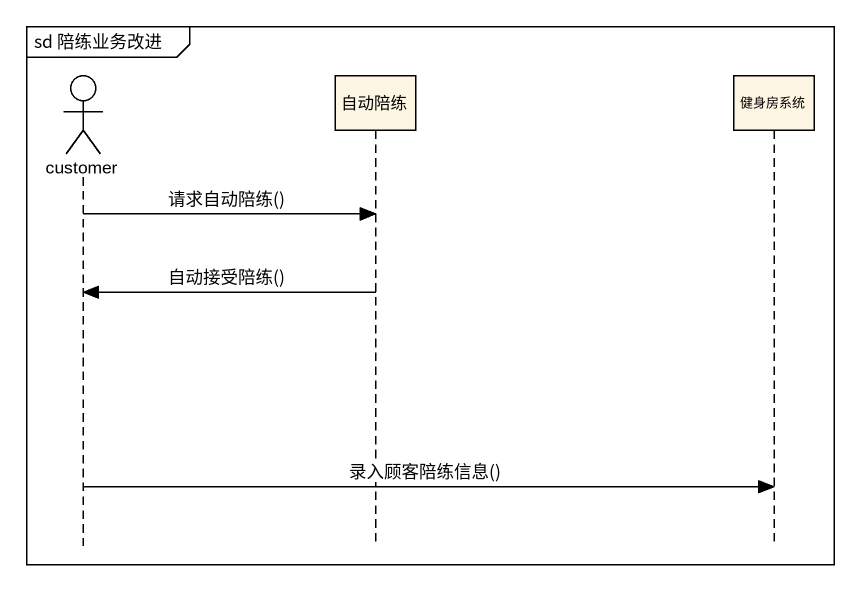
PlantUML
@startuml
mainframe sd 陪练业务改进
hide footbox
actor customer
participant 自动陪练
participant 健身房系统

customer -> 自动陪练 : 请求自动陪练()
自动陪练 -> customer : 自动接受陪练()
customer -> 健身房系统 : 录入顾客陪练信息()
@enduml
